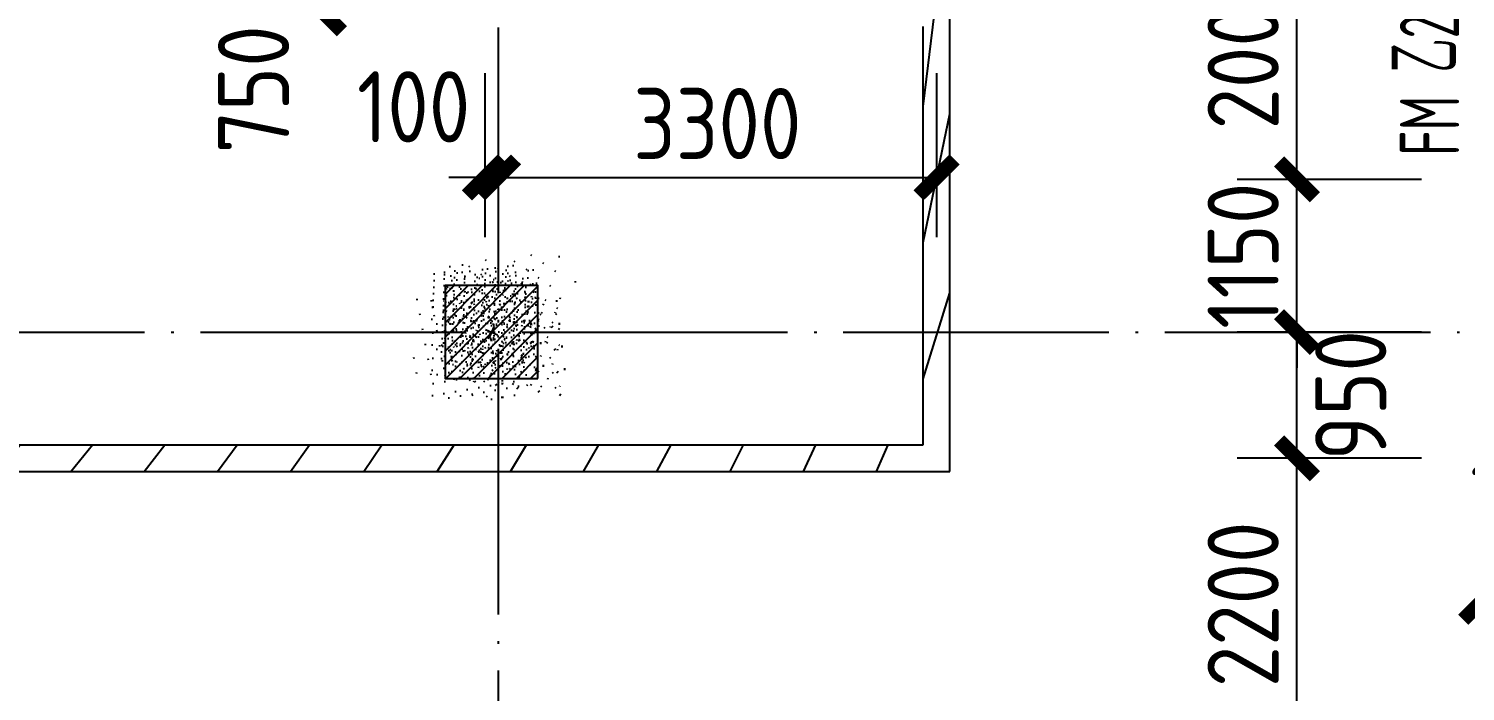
# Model space of a CAD drawing. Header units: inches. Extents: x 0 to 1813292486, y 0 to 3473589894.
# Drawn here: x 600494752 to 600505566, y 3473276914 to 3473281902 of the extents above; entities that cross this region are included whole.
import ezdxf
from ezdxf.xclip import XClip

# ---------------------------------------------------------------- set-up
doc = ezdxf.new("R2010")
doc.units = ezdxf.units.IN
doc.header["$LTSCALE"] = 1000
doc.header["$MEASUREMENT"] = 0
doc.header["$XCLIPFRAME"] = 2
doc.linetypes.add('AX-MALL-GIRD-200$0$DOTE', pattern=[2.4200000000000004, 2, -0.2, 0.02, -0.2])
for name, color, linetype in [('A-Anno-Note', 241, 'Continuous'), ('AX-MALL-DIM-P02$0$A-Anno-Dims', 3, 'Continuous'), ('AX-MALL-DIM-P02$0$A-Detl-Thin', 131, 'Continuous'), ('AX-MALL-GIRD-200$0$A-Grid', 222, 'AX-MALL-GIRD-200$0$DOTE'), ('AX-MALL-P02-200$0$A-Anno-Note', 241, 'Continuous'), ('AX-MALL-WALL-P02$0$A-Anno-Note', 241, 'Continuous'), ('AX-MALL-WALL-P02-QT$0$A-Detl-Thin', 131, 'Continuous'), ('AX-MALL-WALL-P02-QT$0$A-Wall', 2, 'Continuous'), ('AX-MALL-WALL-P02-QT$0$A-Wall-Patt', 13, 'Continuous'), ('AX-MALL-WALL-P02-QT$0$A-Wind', 4, 'Continuous'), ('AX-MALL-WORD-P02$0$A-Wind-Iden', 11, 'Continuous'), ('AX-MALL-ZTKD-P02$0$A-Anno-Note', 241, 'Continuous'), ('SX-MALL-WALL-L-1F~2F$0$S-COLU', 30, 'Continuous'), ('SX-MALL-WALL-L-1F~2F$0$S-PATT-WALL', 83, 'Continuous'), ('SX-MALL-WALL-L-1F~2F$0$单形心', 4, 'Continuous')]:
    doc.layers.add(name, color=color, linetype=linetype)
doc.styles.add('AX-MALL-DIM-P02$0$_TCH_DIM_T3', font='gbenor.shx')
doc.styles.add('AX-MALL-WORD-P02$0$_TCH_WINDOW', font='gbenor.shx', dxfattribs={"bigfont": 'gbcbig.shx'})
doc.dimstyles.new('AX-MALL-DIM-P02$0$_TCH_ARCH&&180', dxfattribs={"dimtxt": 535.5, "dimasz": 270, "dimexe": 450, "dimexo": 450, "dimgap": 137.25, "dimtad": 1, "dimdec": 0, "dimzin": 0, "dimdsep": 46, "dimtxsty": 'AX-MALL-DIM-P02$0$_TCH_DIM_T3', "dimblk": 'AX-MALL-DIM-P02$0$_ArchTick', "dimcen": 0.09, "dimclrt": 7, "dimazin": 2, "dimtfac": 1, "dimtdec": 0, "dimtix": 1, "dimtmove": 2, "dimatfit": 3, "dimfxl": 500, "dimtolj": 1, "dimtzin": 0, "dimarcsym": 0})
pattern_1 = [(45, (0, 359.0227), (-353.55353201463, 353.55353201463), [])]

# ---------------------------------------------------------------- blocks, each defined once
blk = doc.blocks.new('AX-MALL-WORD-P02')
at = {"layer": 'AX-MALL-WORD-P02$0$A-Wind-Iden', "style": 'AX-MALL-WORD-P02$0$_TCH_WINDOW', "width": 0.7}
for s, height, p in [('2021', 446.25, (600337806.6243168, 3473163213.036695)), ('乙', 506.3829787234042, (600337716.547224, 3473162971.238046)), ('FM', 446.25, (600337498.4514751, 3473162385.792227))]:
    blk.add_text(s, height=height, rotation=69.56816108351019, dxfattribs=at).set_placement(p)
blk = doc.blocks.new('AX-MALL-GIRD-200')
at = {"layer": 'AX-MALL-GIRD-200$0$A-Grid'}
for p, q in [((600241980.060326, 3473196551.41375), (600599876.0644244, 3473063224.650467)), ((600338659.2436979, 3473186224.958461), (600299929.7047486, 3473082261.23138))]:
    blk.add_line(p, q, dxfattribs=at)
blk = doc.blocks.new('SX-MALL-WALL-L-1F~2F$0$BANWANG_XINGXIN')
at = {"color": 0}
for points in [[(0.7071067811865476, 0.7071067811865475), (-0.7071067811865477, -0.7071067811865475)], [(-0.7071067811865475, 0.7071067811865476), (0.7071067811865474, -0.7071067811865477)]]:
    blk.add_lwpolyline(points, dxfattribs=at)
blk = doc.blocks.new('SX-MALL-WALL-L-1F~2F')
at = {"layer": 'SX-MALL-WALL-L-1F~2F$0$S-PATT-WALL'}
h = blk.add_hatch(dxfattribs=at)
h.set_pattern_fill('钢筋混凝土', color=256, scale=15, pattern_type=2)
h.set_pattern_definition([(24.56816131876918, (600332801.6615275, 3473133905.044629), (-31.18316060756021, 68.21004687377882), []), (29.56816131876925, (600332801.6615275, 3473133905.044629), (97.53445422577846, -46.37920049590846), [11.25, -123.75]), (334.5681613187692, (600332801.6615275, 3473133905.044629), (19.88439775835759, 112.9961142864107), [9, -99]), (80.01956131876923, (600332809.7893987, 3473133901.179697), (117.4189029535321, 66.61682170576017), [9.5610285, -105.1713168]), (25.75236131876919, (600332812.1343125, 3473133933.157273), (141.3476152674957, -79.15081590010527), [16.87499999999951, -185.6249999999961]), (76.20376131876925, (600332823.9132762, 3473133926.561365), (182.3878362713222, 87.98253900728311), [14.3415432, -157.75695]), (330.7523613187692, (600332812.1343125, 3473133933.157273), (182.387767611897, 87.98268144025062), [13.49999999999975, -148.4999999999961]), (0.5681613187692669, (600332823.5724385, 3473133920.89272), (62.82047321120105, -87.84980446922418), [11.25, -123.75]), (305.5681613187692, (600332823.5724385, 3473133920.89272), (72.17288940056439, 89.18848105901375), [9, -99]), (51.01956131876926, (600332828.8074732, 3473133913.571899), (134.9933625470349, 1.33857134020591), [9.5610285, -105.1713168]), (17.06816131876921, (600332801.6615275, 3473133905.044629), (19.14085714793764, 46.15589493924091), [0.75, -97.8, 0.75, -100.5, 0.75, -99.375]), (347.0681613187692, (600332801.6615275, 3473133905.044629), (57.63084699394109, 41.66442757030211), [0.75, -57.3, 0.75, -95.55, 0.75, -37.875]), (307.0681613187692, (600332770.315929, 3473133916.721784), (73.85474001336534, -31.12342331039777), [0.75, -37.5, 0.75, -117, 0.75, -155.25]), (297.0681613187692, (600332756.2596068, 3473133921.958177), (87.2164167648191, -16.46683781742514), [0.75, -48.75, 0.75, -77.69999999999999, 0.75, -110.25])])
h.paths.add_polyline_path([(600330414.4022248, 3473163233.529025), (600330658.7672068, 3473163889.490728), (600330002.805504, 3473164133.85571), (600329758.4405218, 3473163477.894007)])
at = {"layer": 'SX-MALL-WALL-L-1F~2F$0$S-COLU'}
blk.add_lwpolyline([(600330414.4022248, 3473163233.529025), (600330658.7672068, 3473163889.490728), (600330002.805504, 3473164133.85571), (600329758.4405218, 3473163477.894007)], close=True, dxfattribs=at)
at = {"layer": 'SX-MALL-WALL-L-1F~2F$0$单形心', "xscale": 50, "yscale": 50, "zscale": 50}
blk.add_blockref('SX-MALL-WALL-L-1F~2F$0$BANWANG_XINGXIN', (600330208.6038643, 3473163683.692368), dxfattribs=at)
blk = doc.blocks.new('SX-MALL-WALL-L-2F~3F')
ref = blk.add_blockref('SX-MALL-WALL-L-1F~2F', (0, 0))
XClip(ref).set_block_clipping_path([(600349769.7341375, 3473074679.418533), (600357001.7302529, 3473071985.287766), (600356499.8725733, 3473070638.124951), (600359302.5086629, 3473069594.060767), (600362345.1765132, 3473077761.653201), (600381551.4312518, 3473070606.759726), (600391553.7259278, 3473066880.611454), (600387749.827644, 3473056669.608357), (600391632.1759799, 3473055223.319679), (600395635.5522461, 3473065969.791956), (600406982.2408491, 3473061742.817497), (600403058.8006672, 3473051210.921831), (600412723.2437257, 3473047610.6332), (600445093.3740637, 3473134503.466942), (600393055.2444371, 3473153889.197227), (600387463.4997383, 3473138878.984498), (600380158.3525343, 3473141600.366193), (600382830.751978, 3473148774.027779), (600388210.8522022, 3473146769.782572), (600390696.2253517, 3473153441.399696), (600277474.697425, 3473195619.741203), (600273446.9822528, 3473184807.934726), (600257129.111771, 3473190886.82031), (600241575.9633431, 3473149136.690594), (600258197.8999482, 3473142944.531458), (600255239.7303221, 3473135003.762026), (600263182.3271956, 3473132044.911624), (600260741.6763649, 3473125493.34496), (600269350.4970673, 3473122286.306632), (600271511.1407766, 3473128086.235537), (600286270.1853781, 3473122588.058336), (600284109.5416689, 3473116788.129431), (600282580.7823727, 3473112684.400902), (600291840.7574171, 3473109234.788475), (600290827.7957876, 3473106515.642598), (600293360.405141, 3473105572.171298), (600294731.2544166, 3473109252.0137), (600323175.4764534, 3473098655.706329), (600321336.3302773, 3473093718.790065), (600344750.773286, 3473084996.222976), (600341987.4689643, 3473077578.540671), (600344583.6790427, 3473076611.376234), (600346015.5062013, 3473080454.904757), (600351201.5612961, 3473078522.947055)])
blk = doc.blocks.new('SX-MALL-WALL-2F~3F')
blk.add_blockref('SX-MALL-WALL-L-2F~3F', (0, 0))
blk = doc.blocks.new('AX-MALL-WALL-P02-QT')
at = {"layer": 'AX-MALL-WALL-P02-QT$0$A-Wall-Patt'}
h = blk.add_hatch(dxfattribs=at)
h.set_pattern_fill('普通砖', color=256, scale=200, style=0)
h.set_pattern_definition(pattern_1)
h.paths.add_polyline_path([(600324336.2004945, 3473164964.269797), (600324078.964299, 3473164846.670734), (600333075.0105101, 3473161495.379549), (600332957.4114469, 3473161752.615744)])
h = blk.add_hatch(dxfattribs=at)
h.set_pattern_fill('普通砖', color=256, scale=200, style=0)
h.set_pattern_definition(pattern_1)
h.paths.add_polyline_path([(600332957.4114469, 3473161752.615744), (600333075.0105101, 3473161495.379549), (600334279.3807834, 3473164728.333666), (600334154.4356971, 3473164774.879377), (600334057.0538708, 3473164704.443418)])
at = {"layer": 'AX-MALL-WALL-P02-QT$0$A-Wall'}
for p, q in [((600324336.2004945, 3473164964.269797), (600332957.4114469, 3473161752.615744)), ((600324078.964299, 3473164846.670734), (600333075.0105101, 3473161495.379549)), ((600332957.4114469, 3473161752.615744), (600334057.0538708, 3473164704.443418)), ((600333075.0105101, 3473161495.379549), (600334279.3807834, 3473164728.333666))]:
    blk.add_line(p, q, dxfattribs=at)
at = {"layer": 'AX-MALL-WALL-P02-QT$0$A-Detl-Thin'}
blk.add_blockref('SX-MALL-WALL-2F~3F', (0, 0), dxfattribs=at)
at = {"layer": 'AX-MALL-WALL-P02-QT$0$A-Wind'}
blk.add_blockref('AX-MALL-GIRD-200', (0, 0), dxfattribs=at)
blk = doc.blocks.new('AX-MALL-WALL-P02')
at = {"layer": 'AX-MALL-WALL-P02$0$A-Anno-Note'}
blk.add_blockref('AX-MALL-WORD-P02', (0, 0), dxfattribs=at)
blk.add_blockref('AX-MALL-WALL-P02-QT', (0, 0), dxfattribs=at)
blk = doc.blocks.new('AX-MALL-ZTKD-P02')
at = {"layer": 'AX-MALL-ZTKD-P02$0$A-Anno-Note'}
blk.add_blockref('AX-MALL-GIRD-200', (0, 0), dxfattribs=at)
blk = doc.blocks.new('AX-MALL-DIM-P02$0$_ArchTick')
at = {"color": 0, "linetype": 'ByBlock', "const_width": 0.4}
blk.add_lwpolyline([(-0.5, -0.5), (0.5, 0.5)], dxfattribs=at)
blk = doc.blocks.new('*D1174')
at = {"layer": 'AX-MALL-DIM-P02$0$A-Anno-Dims', "color": 0, "lineweight": -2, "transparency": 16777216}
for p, q in [((600335668.5784866, 3473158288.214891), (600334369.0955389, 3473158772.310419)), ((600334476.6016569, 3473157771.839314), (600334790.7852049, 3473158615.218645)), ((600335354.3949387, 3473157444.83556), (600334054.9119909, 3473157928.931088))]:
    blk.add_line(p, q, dxfattribs=at)
at = {"layer": 'AX-MALL-DIM-P02$0$A-Anno-Dims', "color": 0, "lineweight": -2, "transparency": 16777216, "xscale": 270, "yscale": 270, "zscale": 270}
for p, rotation in [((600334790.7852049, 3473158615.218645), 69.56816131960566), ((600334476.6016569, 3473157771.839314), 249.5681613196057)]:
    blk.add_blockref('AX-MALL-DIM-P02$0$_ArchTick', p, dxfattribs=dict(at, rotation=rotation))
at = {"layer": 'AX-MALL-DIM-P02$0$A-Anno-Dims', "color": 7, "transparency": 16777216, "insert": (600333779.3442057, 3473157421.240042), "char_height": 535.5, "attachment_point": 5, "rotation": 69.56816131960566, "style": 'AX-MALL-DIM-P02$0$_TCH_DIM_T3'}
blk.add_mtext('\\A1;900', dxfattribs=at)
blk = doc.blocks.new('*D1175')
at = {"layer": 'AX-MALL-DIM-P02$0$A-Anno-Dims', "color": 0, "lineweight": -2, "transparency": 16777216}
for p, q in [((600336436.5827236, 3473160349.808835), (600335137.0997758, 3473160833.904363)), ((600334790.7852048, 3473158615.218645), (600335558.789442, 3473160676.812589)), ((600335668.5784866, 3473158288.21489), (600334369.0955386, 3473158772.310419))]:
    blk.add_line(p, q, dxfattribs=at)
at = {"layer": 'AX-MALL-DIM-P02$0$A-Anno-Dims', "color": 0, "lineweight": -2, "transparency": 16777216, "xscale": 270, "yscale": 270, "zscale": 270}
for p, rotation in [((600335558.789442, 3473160676.812589), 69.56816132074135), ((600334790.7852048, 3473158615.218645), 249.5681613207414)]:
    blk.add_blockref('AX-MALL-DIM-P02$0$_ArchTick', p, dxfattribs=dict(at, rotation=rotation))
at = {"layer": 'AX-MALL-DIM-P02$0$A-Anno-Dims', "color": 7, "transparency": 16777216, "insert": (600334795.2666235, 3473159787.398214), "char_height": 535.5, "attachment_point": 5, "rotation": 69.56816132074137, "style": 'AX-MALL-DIM-P02$0$_TCH_DIM_T3'}
blk.add_mtext('\\A1;2200', dxfattribs=at)
blk = doc.blocks.new('*D1176')
at = {"layer": 'AX-MALL-DIM-P02$0$A-Anno-Dims', "color": 0, "lineweight": -2, "transparency": 16777216}
for p, q in [((600336768.2209077, 3473161240.042559), (600335468.7379597, 3473161724.138087)), ((600335558.789442, 3473160676.812589), (600335890.4276258, 3473161567.046313)), ((600336436.5827239, 3473160349.808835), (600335137.0997759, 3473160833.904364))]:
    blk.add_line(p, q, dxfattribs=at)
at = {"layer": 'AX-MALL-DIM-P02$0$A-Anno-Dims', "color": 0, "lineweight": -2, "transparency": 16777216, "xscale": 270, "yscale": 270, "zscale": 270}
for p, rotation in [((600335890.4276258, 3473161567.046313), 69.56816132079688), ((600335558.789442, 3473160676.812589), 249.5681613207969)]:
    blk.add_blockref('AX-MALL-DIM-P02$0$_ArchTick', p, dxfattribs=dict(at, rotation=rotation))
at = {"layer": 'AX-MALL-DIM-P02$0$A-Anno-Dims', "color": 7, "transparency": 16777216, "insert": (600336104.1292336, 3473160980.546854), "char_height": 535.5, "attachment_point": 5, "rotation": 69.56816132079688, "style": 'AX-MALL-DIM-P02$0$_TCH_DIM_T3'}
blk.add_mtext('\\A1;950', dxfattribs=at)
blk = doc.blocks.new('*D1177')
at = {"layer": 'AX-MALL-DIM-P02$0$A-Anno-Dims', "color": 0, "lineweight": -2, "transparency": 16777216}
for p, q in [((600336291.8843821, 3473162644.697681), (600336386.1394466, 3473162897.711481)), ((600337169.677664, 3473162317.693927), (600335870.194716, 3473162801.789456)), ((600335890.427626, 3473161567.046313), (600336291.8843821, 3473162644.697681)), ((600336768.2209079, 3473161240.042559), (600335468.7379599, 3473161724.138087)), ((600335890.427626, 3473161567.046313), (600335796.1725615, 3473161314.032513))]:
    blk.add_line(p, q, dxfattribs=at)
at = {"layer": 'AX-MALL-DIM-P02$0$A-Anno-Dims', "color": 0, "lineweight": -2, "transparency": 16777216, "xscale": 270, "yscale": 270, "zscale": 270}
for p, rotation in [((600336291.8843821, 3473162644.697681), 249.568161321181), ((600335890.427626, 3473161567.046313), 69.56816132118102)]:
    blk.add_blockref('AX-MALL-DIM-P02$0$_ArchTick', p, dxfattribs=dict(at, rotation=rotation))
at = {"layer": 'AX-MALL-DIM-P02$0$A-Anno-Dims', "color": 7, "transparency": 16777216, "insert": (600335711.635305, 3473162247.254594), "char_height": 535.5, "attachment_point": 5, "rotation": 69.568161321181, "style": 'AX-MALL-DIM-P02$0$_TCH_DIM_T3'}
blk.add_mtext('\\A1;1150', dxfattribs=at)
blk = doc.blocks.new('*D1178')
at = {"layer": 'AX-MALL-DIM-P02$0$A-Anno-Dims', "color": 0, "lineweight": -2, "transparency": 16777216}
for p, q in [((600337867.8633268, 3473164191.870221), (600336568.380379, 3473164675.965749)), ((600336291.884382, 3473162644.697681), (600336990.070045, 3473164518.873975)), ((600337169.6776638, 3473162317.693927), (600335870.194716, 3473162801.789455))]:
    blk.add_line(p, q, dxfattribs=at)
at = {"layer": 'AX-MALL-DIM-P02$0$A-Anno-Dims', "color": 0, "lineweight": -2, "transparency": 16777216, "xscale": 270, "yscale": 270, "zscale": 270}
for p, rotation in [((600336990.070045, 3473164518.873975), 69.56816132089446), ((600336291.884382, 3473162644.697681), 249.5681613208945)]:
    blk.add_blockref('AX-MALL-DIM-P02$0$_ArchTick', p, dxfattribs=dict(at, rotation=rotation))
at = {"layer": 'AX-MALL-DIM-P02$0$A-Anno-Dims', "color": 7, "transparency": 16777216, "insert": (600336261.4565139, 3473163723.168425), "char_height": 535.5, "attachment_point": 5, "rotation": 69.56816132089446, "style": 'AX-MALL-DIM-P02$0$_TCH_DIM_T3'}
blk.add_mtext('\\A1;2000', dxfattribs=at)
blk = doc.blocks.new('*D1184')
at = {"layer": 'AX-MALL-DIM-P02$0$A-Anno-Dims', "color": 0, "lineweight": -2, "transparency": 16777216}
for p, q in [((600330839.7022265, 3473166810.066461), (600329705.4421012, 3473167232.61164)), ((600329865.312144, 3473166372.703758), (600330127.1317673, 3473167075.519866)), ((600330577.8826033, 3473166107.250352), (600329443.622478, 3473166529.795532))]:
    blk.add_line(p, q, dxfattribs=at)
at = {"layer": 'AX-MALL-DIM-P02$0$A-Anno-Dims', "color": 0, "lineweight": -2, "transparency": 16777216, "xscale": 270, "yscale": 270, "zscale": 270}
for p, rotation in [((600330127.1317673, 3473167075.519866), 69.5681613104589), ((600329865.312144, 3473166372.703758), 249.5681613104589)]:
    blk.add_blockref('AX-MALL-DIM-P02$0$_ArchTick', p, dxfattribs=dict(at, rotation=rotation))
at = {"layer": 'AX-MALL-DIM-P02$0$A-Anno-Dims', "color": 7, "transparency": 16777216, "insert": (600329168.0546933, 3473166022.104486), "char_height": 535.5, "attachment_point": 5, "rotation": 69.5681613104589, "style": 'AX-MALL-DIM-P02$0$_TCH_DIM_T3'}
blk.add_mtext('\\A1;750', dxfattribs=at)
blk = doc.blocks.new('*D1523')
at = {"layer": 'AX-MALL-DIM-P02$0$A-Anno-Dims', "color": 0, "lineweight": -2, "transparency": 16777216}
for p, q in [((600336701.1806157, 3473159771.027395), (600336324.032433, 3473158758.628803)), ((600337638.2687618, 3473159421.934564), (600337261.1205791, 3473158409.535971)), ((600336481.1242073, 3473159180.318469), (600337418.2123533, 3473158831.225637))]:
    blk.add_line(p, q, dxfattribs=at)
at = {"layer": 'AX-MALL-DIM-P02$0$A-Anno-Dims', "color": 0, "lineweight": -2, "transparency": 16777216, "xscale": 270, "yscale": 270, "zscale": 270}
for p, rotation in [((600336481.1242073, 3473159180.318469), 159.5681612993718), ((600337418.2123533, 3473158831.225637), 339.5681612993718)]:
    blk.add_blockref('AX-MALL-DIM-P02$0$_ArchTick', p, dxfattribs=dict(at, rotation=rotation))
at = {"layer": 'AX-MALL-DIM-P02$0$A-Anno-Dims', "color": 7, "transparency": 16777216, "insert": (600337243.4298984, 3473159794.331729), "char_height": 535.5, "attachment_point": 5, "rotation": 339.56816129937187, "style": 'AX-MALL-DIM-P02$0$_TCH_DIM_T3'}
blk.add_mtext('\\A1;1000', dxfattribs=at)
blk = doc.blocks.new('*D1537')
at = {"layer": 'AX-MALL-DIM-P02$0$A-Anno-Dims', "color": 0, "lineweight": -2, "transparency": 16777216}
for p, q in [((600330842.4804944, 3473165528.468914), (600330411.4611319, 3473164371.461089)), ((600330936.1893067, 3473165493.559631), (600330505.1699445, 3473164336.551807)), ((600330568.5529054, 3473164793.150755), (600330315.5391057, 3473164887.405819)), ((600330568.5529054, 3473164793.150755), (600330662.261718, 3473164758.241473)), ((600330662.261718, 3473164758.241473), (600330915.2755178, 3473164663.986409))]:
    blk.add_line(p, q, dxfattribs=at)
at = {"layer": 'AX-MALL-DIM-P02$0$A-Anno-Dims', "color": 0, "lineweight": -2, "transparency": 16777216, "xscale": 270, "yscale": 270, "zscale": 270}
for p, rotation in [((600330568.5529054, 3473164793.150755), 339.5681614084525), ((600330662.261718, 3473164758.241473), 159.5681614084525)]:
    blk.add_blockref('AX-MALL-DIM-P02$0$_ArchTick', p, dxfattribs=dict(at, rotation=rotation))
at = {"layer": 'AX-MALL-DIM-P02$0$A-Anno-Dims', "color": 7, "transparency": 16777216, "insert": (600330251.4076804, 3473165477.945591), "char_height": 535.5, "attachment_point": 5, "rotation": 339.56816140845245, "style": 'AX-MALL-DIM-P02$0$_TCH_DIM_T3'}
blk.add_mtext('\\A1;100', dxfattribs=at)
blk = doc.blocks.new('*D1538')
at = {"layer": 'AX-MALL-DIM-P02$0$A-Anno-Dims', "color": 0, "lineweight": -2, "transparency": 16777216}
for p, q in [((600330936.1893084, 3473165493.559631), (600330505.1699438, 3473164336.551807)), ((600330662.261718, 3473164758.241473), (600333754.6526048, 3473163606.235128)), ((600334028.5801952, 3473164341.553286), (600333597.5608306, 3473163184.545462))]:
    blk.add_line(p, q, dxfattribs=at)
at = {"layer": 'AX-MALL-DIM-P02$0$A-Anno-Dims', "color": 0, "lineweight": -2, "transparency": 16777216, "xscale": 270, "yscale": 270, "zscale": 270}
for p, rotation in [((600330662.261718, 3473164758.241473), 159.5681613136963), ((600333754.6526048, 3473163606.235128), 339.5681613136963)]:
    blk.add_blockref('AX-MALL-DIM-P02$0$_ArchTick', p, dxfattribs=dict(at, rotation=rotation))
at = {"layer": 'AX-MALL-DIM-P02$0$A-Anno-Dims', "color": 7, "transparency": 16777216, "insert": (600332349.8397582, 3473164561.759), "char_height": 535.5, "attachment_point": 5, "rotation": 339.5681613136963, "style": 'AX-MALL-DIM-P02$0$_TCH_DIM_T3'}
blk.add_mtext('\\A1;3300', dxfattribs=at)
blk = doc.blocks.new('AX-MALL-DIM-P02')
at = {"layer": 'AX-MALL-DIM-P02$0$A-Detl-Thin'}
blk.add_blockref('AX-MALL-ZTKD-P02', (-2.384185791015625e-06, 9.5367431640625e-07), dxfattribs=at)
at = {"layer": 'AX-MALL-DIM-P02$0$A-Anno-Dims'}
for base, p1, p2, angle, picture, middle in [((600330127.1317673, 3473167075.519866), (600330999.5722696, 3473165950.158578), (600331261.3918928, 3473166652.974687), 69.56816132317556, '*D1184', (600329168.0546933, 3473166022.104486)), ((600330662.261718, 3473164758.241473), (600330999.5722679, 3473165950.15858), (600331093.2810805, 3473165915.249298), 339.5681616644721, '*D1537', (600330251.4076804, 3473165477.945591)), ((600335890.4276258, 3473161567.046313), (600336858.27239, 3473160192.717061), (600337189.9105738, 3473161082.950784), 69.56816132079688, '*D1176', (600336104.1292336, 3473160980.546854)), ((600337418.2123533, 3473158831.225637), (600336858.27239, 3473160192.717062), (600337795.3605361, 3473159843.62423), 339.56816127376993, '*D1523', (600337243.4298984, 3473159794.331729)), ((600334790.7852049, 3473158615.218645), (600335776.0846047, 3473157287.743785), (600336090.2681527, 3473158131.123116), 69.56816131960566, '*D1174', (600333779.3442057, 3473157421.240042))]:
    dim = blk.add_linear_dim(base=base, p1=p1, p2=p2, angle=angle, dimstyle='AX-MALL-DIM-P02$0$_TCH_ARCH&&180', dxfattribs=at)
    dim.commit()
    dim.dimension.update_dxf_attribs({"geometry": picture, "text_midpoint": middle, "dimtype": 129})
for p1, p2, distance, picture, middle in [((600331093.2810824, 3473165915.249297), (600334185.6719694, 3473164763.242952), -1234.684088066286, '*D1538', (600332349.8397582, 3473164561.759)), ((600337591.36733, 3473162160.602153), (600338289.5529928, 3473164034.778446), 1386.7243462579663, '*D1178', (600336261.4565139, 3473163723.168425)), ((600337189.9105738, 3473161082.950784), (600337591.36733, 3473162160.602153), 1386.7243460915054, '*D1177', (600335711.635305, 3473162247.254594)), ((600336090.2681527, 3473158131.123116), (600336858.27239, 3473160192.717061), 1386.7243463149246, '*D1175', (600334795.2666235, 3473159787.398214))]:
    dim = blk.add_aligned_dim(p1=p1, p2=p2, distance=distance, dimstyle='AX-MALL-DIM-P02$0$_TCH_ARCH&&180', dxfattribs=at)
    dim.commit()
    dim.dimension.update_dxf_attribs({"geometry": picture, "text_midpoint": middle})
blk = doc.blocks.new('AX-MALL-P02-200')
at = {"layer": 'AX-MALL-P02-200$0$A-Anno-Note'}
blk.add_blockref('AX-MALL-WALL-P02', (0, 0), dxfattribs=at)
blk.add_blockref('AX-MALL-DIM-P02', (0, 0), dxfattribs=at)

msp = doc.modelspace()

# ---------------------------------------------------------------- block references
at = {"layer": 'A-Anno-Note', "rotation": 20.43183869077545}
msp.add_blockref('AX-MALL-P02-200', (1250392458.527329, 9048125.682563305), dxfattribs=at)

doc.saveas('drawing.dxf')
